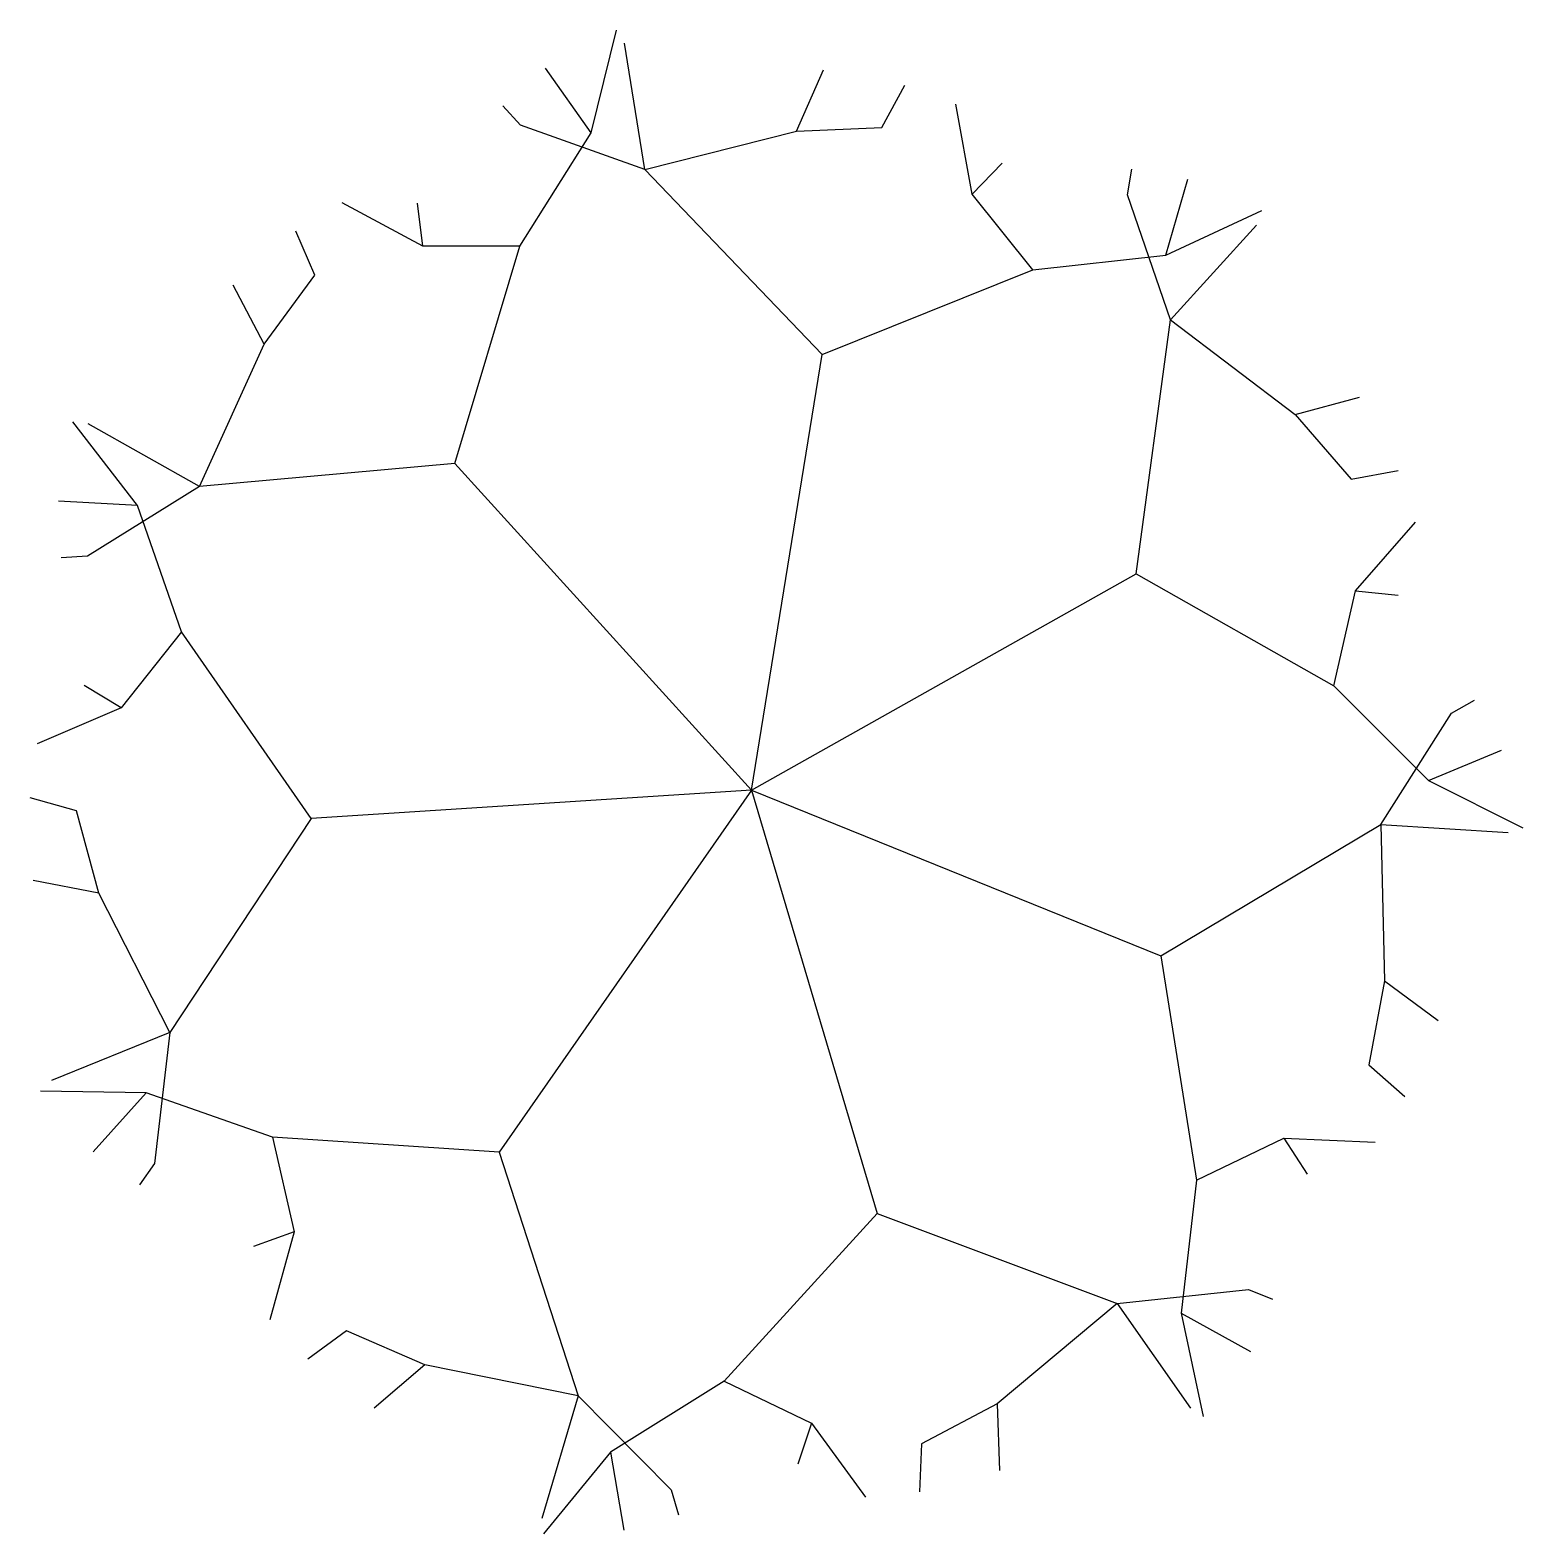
# Model space of a CAD drawing. Extents: x -1394 to 1490, y -1436 to 1469.
import ezdxf

# ---------------------------------------------------------------- set-up
doc = ezdxf.new("R2010")
doc.units = 0
doc.header["$LTSCALE"] = 1000
doc.header["$MEASUREMENT"] = 0
doc.layers.get('0').update_dxf_attribs({"linetype": 'CONTINUOUS'})

msp = doc.modelspace()

# ---------------------------------------------------------------- linework, layer by layer
for p, q in [((-309.6, 1270.2), (-261.1, 1468.6)), ((-206.1, 1199.4), (-245.6, 1443.3)), ((-309.6, 1270.2), (-397.8, 1394.9)), ((87, 1273.6), (138.7, 1391.6)), ((251.8, 1280.2), (295.8, 1361.9)), ((-446.3, 1284.9), (-480.2, 1322.5)), ((426, 1151.8), (394.5, 1325.6)), ((-206.1, 1199.4), (-446.3, 1284.9)), ((87, 1273.6), (251.8, 1280.2)), ((-447.3, 1051.5), (-309.6, 1270.2)), ((-206.1, 1199.4), (87, 1273.6)), ((136.1, 841.6), (-206.1, 1199.4)), ((426, 1151.8), (484.3, 1211.6)), ((726.3, 1150.1), (734.6, 1200)), ((800.1, 1034.1), (842.5, 1180.7)), ((-634.9, 1051.3), (-790.5, 1134.9)), ((-634.9, 1051.3), (-645.3, 1134)), ((543.2, 1005.3), (426, 1151.8)), ((809.3, 908.9), (726.3, 1150.1)), ((800.1, 1034.1), (985.4, 1119.8)), ((-843.8, 995.1), (-880.4, 1080.4)), ((809.3, 908.9), (975.3, 1091.9)), ((-447.3, 1051.5), (-634.9, 1051.3)), ((-573.1, 631.2), (-447.3, 1051.5)), ((543.2, 1005.3), (800.1, 1034.1)), ((-941.4, 862.1), (-843.8, 995.1)), ((136.1, 841.6), (543.2, 1005.3)), ((-941.4, 862.1), (-1001.6, 976.1)), ((742.9, 418.3), (809.3, 908.9)), ((809.3, 908.9), (1050, 726)), ((-1066.2, 586.7), (-941.4, 862.1)), ((0, 0), (136.1, 841.6)), ((1050, 726), (1174.5, 759.3)), ((-1186.2, 549.9), (-1311, 711.6)), ((-1066.2, 586.7), (-1281.5, 707.9)), ((1050, 726), (1157.9, 601.3)), ((-573.1, 631.2), (-1066.2, 586.7)), ((0, 0), (-573.1, 631.2)), ((1157.9, 601.3), (1249.2, 617.9)), ((-1066.2, 586.7), (-1282.8, 452.1)), ((-1186.2, 549.9), (-1338.5, 558.7)), ((-1101, 305.9), (-1186.2, 549.9)), ((1166.2, 385.1), (1282.4, 518.1)), ((-1282.8, 452.1), (-1333.3, 449.1)), ((0, 0), (742.9, 418.3)), ((742.9, 418.3), (1124.7, 202.1)), ((1124.7, 202.1), (1166.2, 385.1)), ((1166.2, 385.1), (1249.2, 376.8)), ((-1101, 305.9), (-1217.8, 159.1)), ((-850.8, -54.6), (-1101, 305.9)), ((-1217.8, 159.1), (-1288.9, 202.6)), ((1124.7, 202.1), (1307.3, 19.2)), ((-1217.8, 159.1), (-1380.2, 89.6)), ((1215.2, -66), (1352, 149.2)), ((1352, 149.2), (1396.2, 173.9)), ((1307.3, 19.2), (1448.4, 77.4)), ((0, 0), (-850.8, -54.6)), ((0, 0), (-487.8, -699.2)), ((0, 0), (790.2, -320)), ((0, 0), (242.5, -817.3)), ((1307.3, 19.2), (1489.9, -72.3)), ((-1304.1, -39.3), (-1393.6, -14.7)), ((-1261, -198.5), (-1304.1, -39.3)), ((-850.8, -54.6), (-1123.5, -467.8)), ((790.2, -320), (1215.2, -66)), ((1215.2, -66), (1222.3, -368.3)), ((1215.2, -66), (1461.7, -81.7)), ((-1261, -198.5), (-1387.6, -174.5)), ((-1123.5, -467.8), (-1261, -198.5)), ((790.2, -320), (859.3, -753.3)), ((1222.3, -368.3), (1192, -530.4)), ((1222.3, -368.3), (1325.9, -444.9)), ((-1123.5, -467.8), (-1352.4, -560.6)), ((-1123.5, -467.8), (-1153.3, -721.1)), ((1192, -530.4), (1261.9, -591.4)), ((-1169.5, -584.5), (-1373.7, -581.3)), ((-1169.5, -584.5), (-1271.4, -698.2)), ((-925.6, -670.1), (-1169.5, -584.5)), ((-487.8, -699.2), (-925.6, -670.1)), ((-925.6, -670.1), (-883.6, -852.9)), ((859.3, -753.3), (1028.2, -671.7)), ((1028.2, -671.7), (1073.4, -741.8)), ((1028.2, -671.7), (1204.6, -679.6)), ((-1153.3, -721.1), (-1182.5, -762.4)), ((-487.8, -699.2), (-334.8, -1170)), ((859.3, -753.3), (830.1, -1010.1)), ((242.5, -817.3), (-53.2, -1141.5)), ((242.5, -817.3), (706.1, -991.2)), ((-883.6, -852.9), (-962, -881.4)), ((-883.6, -852.9), (-930.6, -1023.2)), ((706.1, -991.2), (959.6, -964)), ((959.6, -964), (1006.4, -983.2)), ((706.1, -991.2), (474.1, -1185.2)), ((706.1, -991.2), (847.5, -1193.8)), ((830.1, -1010.1), (963.6, -1084.1)), ((830.1, -1010.1), (872.4, -1209.9)), ((-782.3, -1044.1), (-857.4, -1098.7)), ((-631, -1109.7), (-782.3, -1044.1)), ((-631, -1109.7), (-728.7, -1193.7)), ((-334.8, -1170), (-631, -1109.7)), ((-53.2, -1141.5), (-272.2, -1278.8)), ((-53.2, -1141.5), (115.9, -1222.6)), ((-334.8, -1170), (-405, -1406.9)), ((-334.8, -1170), (-155.3, -1351.3)), ((474.1, -1185.2), (328.5, -1262.6)), ((474.1, -1185.2), (478.9, -1314)), ((115.9, -1222.6), (89.3, -1301.7)), ((115.9, -1222.6), (219.8, -1365.5)), ((328.5, -1262.6), (324.4, -1355.4)), ((-272.2, -1278.8), (-402, -1436.5)), ((-272.2, -1278.8), (-246.8, -1429.3)), ((-155.3, -1351.3), (-141.2, -1399.8))]:
    msp.add_line(p, q)

doc.saveas('drawing.dxf')
